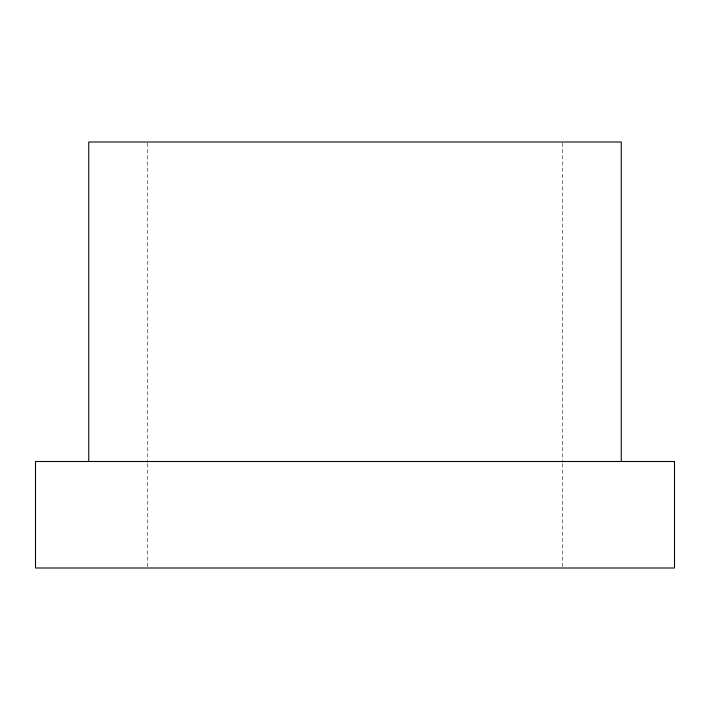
<?xml version="1.0" encoding="UTF-8"?>
<svg xmlns="http://www.w3.org/2000/svg" width="710" height="710" viewBox="0 0 710 710"><rect width="100%" height="100%" fill="white"/><g stroke="black" fill="none" stroke-linecap="round" stroke-linejoin="round"><path stroke-width="0.53" stroke-dasharray="3.55 2.66" d="M562.675 143.109L562.675 462.609M562.675 463.719L562.675 568M147.325 143.109L147.325 462.609M147.325 463.719L147.325 566.891"/><path stroke-width="1.06" d="M621.25 461.5L621.25 142L88.75 142L88.75 461.5M674.5 461.5L35.5 461.5L35.5 568L674.5 568L674.5 461.5"/></g></svg>
